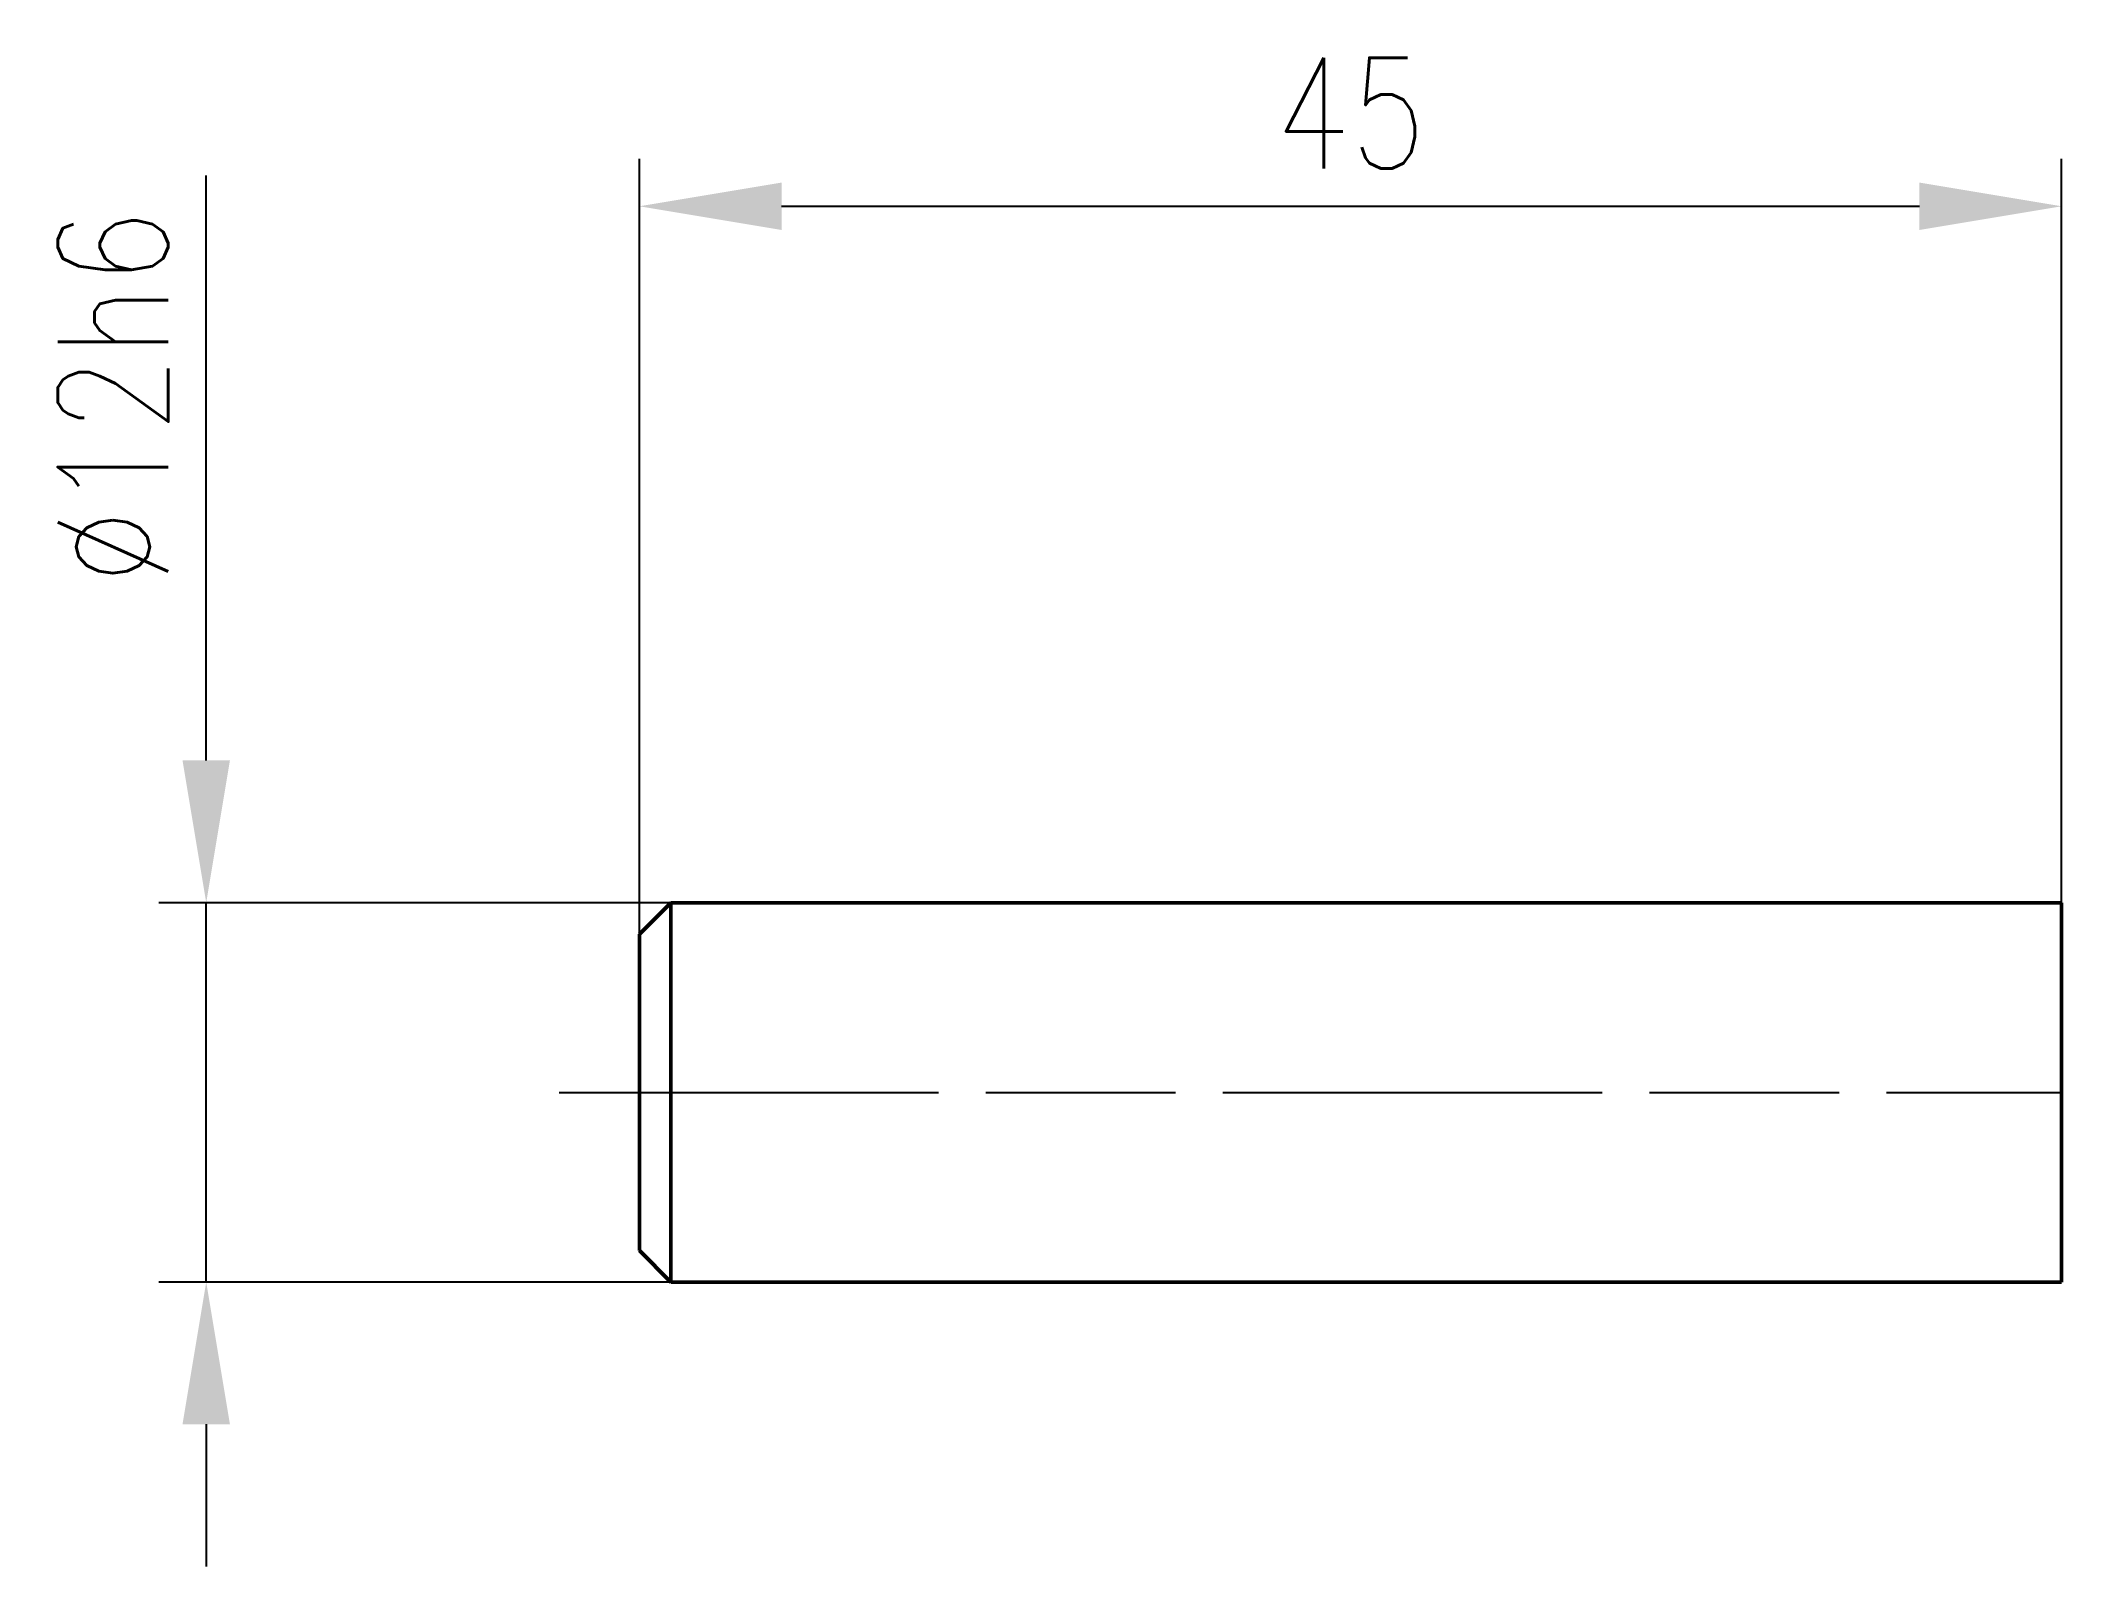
# Model space of a CAD drawing. Header units: millimetres. Extents: x -64 to 0, y -15 to 33.3.
import ezdxf

# ---------------------------------------------------------------- set-up
doc = ezdxf.new("R2010")
doc.units = ezdxf.units.MM
doc.header["$LTSCALE"] = 2
doc.linetypes.add('LONGDASH_DASH', pattern=[10.5, 6, -0.75, 3, -0.75])
for name, color, linetype, lineweight in [('1', 4, 'Continuous', 50), ('SK1', 4, 'Continuous', 50), ('SK2', 7, 'Continuous', 25), ('SK4', 2, 'LONGDASH_DASH', 25)]:
    doc.layers.add(name, color=color, linetype=linetype, lineweight=lineweight)
doc.styles.add('SIMPLEX', font='simplex.shx', dxfattribs={"width": 0.8})
doc.dimstyles.new('WALTER_1', dxfattribs={"dimtxt": 3.5, "dimasz": 4.5, "dimexe": 1.5, "dimexo": 0, "dimgap": 1.2, "dimtad": 1, "dimdec": 3, "dimdsep": 46, "dimtxsty": 'SIMPLEX', "dimcen": 2.5, "dimazin": 2, "dimtfac": 1, "dimtdec": 3, "dimtmove": 0, "dimatfit": 0, "dimfxl": 1.25, "dimtolj": 1, "dimarcsym": 0})

# ---------------------------------------------------------------- blocks, each defined once
blk = doc.blocks.new('*D6')
at = {"layer": 'Defpoints', "color": 0, "transparency": 16777216}
for p in [(-58.705, 6), (-44, 6), (-44, -6)]:
    blk.add_point(p, dxfattribs=at)
at = {"layer": 'SK2', "color": 0, "lineweight": -2, "transparency": 16777216}
for p, q in [((-58.705, 10.5), (-58.705, 29)), ((-44, 6), (-60.205, 6)), ((-58.705, -6), (-58.705, 6)), ((-44, -6), (-60.205, -6)), ((-58.705, -10.5), (-58.705, -15))]:
    blk.add_line(p, q, dxfattribs=at)
at = {"layer": 'SK2', "color": 0, "transparency": 16777216}
for points in [[(-59.455, 10.5), (-57.955, 10.5), (-58.705, 6)], [(-59.455, -10.5), (-57.955, -10.5), (-58.705, -6)]]:
    blk.add_solid(points, dxfattribs=at)
at = {"layer": 'SK2', "color": 0, "transparency": 16777216, "insert": (-61.655, 22), "char_height": 3.5, "attachment_point": 5, "rotation": 90, "style": 'SIMPLEX'}
blk.add_mtext('\\A1;%%C12h6', dxfattribs=at)
blk = doc.blocks.new('*D7')
at = {"layer": 'Defpoints', "color": 0, "transparency": 16777216}
for p in [(0, 28.031), (0, 6), (-45, 5)]:
    blk.add_point(p, dxfattribs=at)
at = {"layer": 'SK2', "color": 0, "lineweight": -2, "transparency": 16777216}
for p, q in [((-45, 5), (-45, 29.531)), ((0, 6), (0, 29.531)), ((-40.5, 28.031), (-4.5, 28.031))]:
    blk.add_line(p, q, dxfattribs=at)
at = {"layer": 'SK2', "color": 0, "transparency": 16777216}
for points in [[(-40.5, 28.781), (-40.5, 27.281), (-45, 28.031)], [(-4.5, 28.781), (-4.5, 27.281), (0, 28.031)]]:
    blk.add_solid(points, dxfattribs=at)
at = {"layer": 'SK2', "color": 0, "transparency": 16777216, "insert": (-22.5, 30.981), "char_height": 3.5, "attachment_point": 5, "style": 'SIMPLEX'}
blk.add_mtext('\\A1;45', dxfattribs=at)

msp = doc.modelspace()

# ---------------------------------------------------------------- linework, layer by layer
at = {"layer": '1'}
msp.add_line((0, 6), (0, -6), dxfattribs=at)
at = {"layer": 'SK1'}
for p, q in [((-45, 5), (-44, 6)), ((-44, 6), (-44, -6)), ((0, 6), (-44, 6)), ((-45, 5), (-45, -5)), ((-44, -6), (-45, -5)), ((-44, -6), (0, -6))]:
    msp.add_line(p, q, dxfattribs=at)
at = {"layer": 'SK4'}
msp.add_line((-47.5395, 0), (0, 0), dxfattribs=at)

# ---------------------------------------------------------------- dimensions: what is measured, and where the dimension line sits
at = {"layer": 'SK2'}
dim = msp.add_linear_dim(base=(0, 28.0306), p1=(-45, 5), p2=(0, 6), dimstyle='WALTER_1', dxfattribs=at)
dim.commit()
dim.dimension.update_dxf_attribs({"geometry": '*D7', "text_midpoint": (-22.5, 28.0306), "dimtype": 160})
dim = msp.add_linear_dim(base=(-58.7046, 6), p1=(-44, -6), p2=(-44, 6), angle=90, text='%%C<>h6', dimstyle='WALTER_1', dxfattribs=at)
dim.commit()
dim.dimension.update_dxf_attribs({"geometry": '*D6', "text_midpoint": (-61.6546, 22)})

doc.saveas('drawing.dxf')
